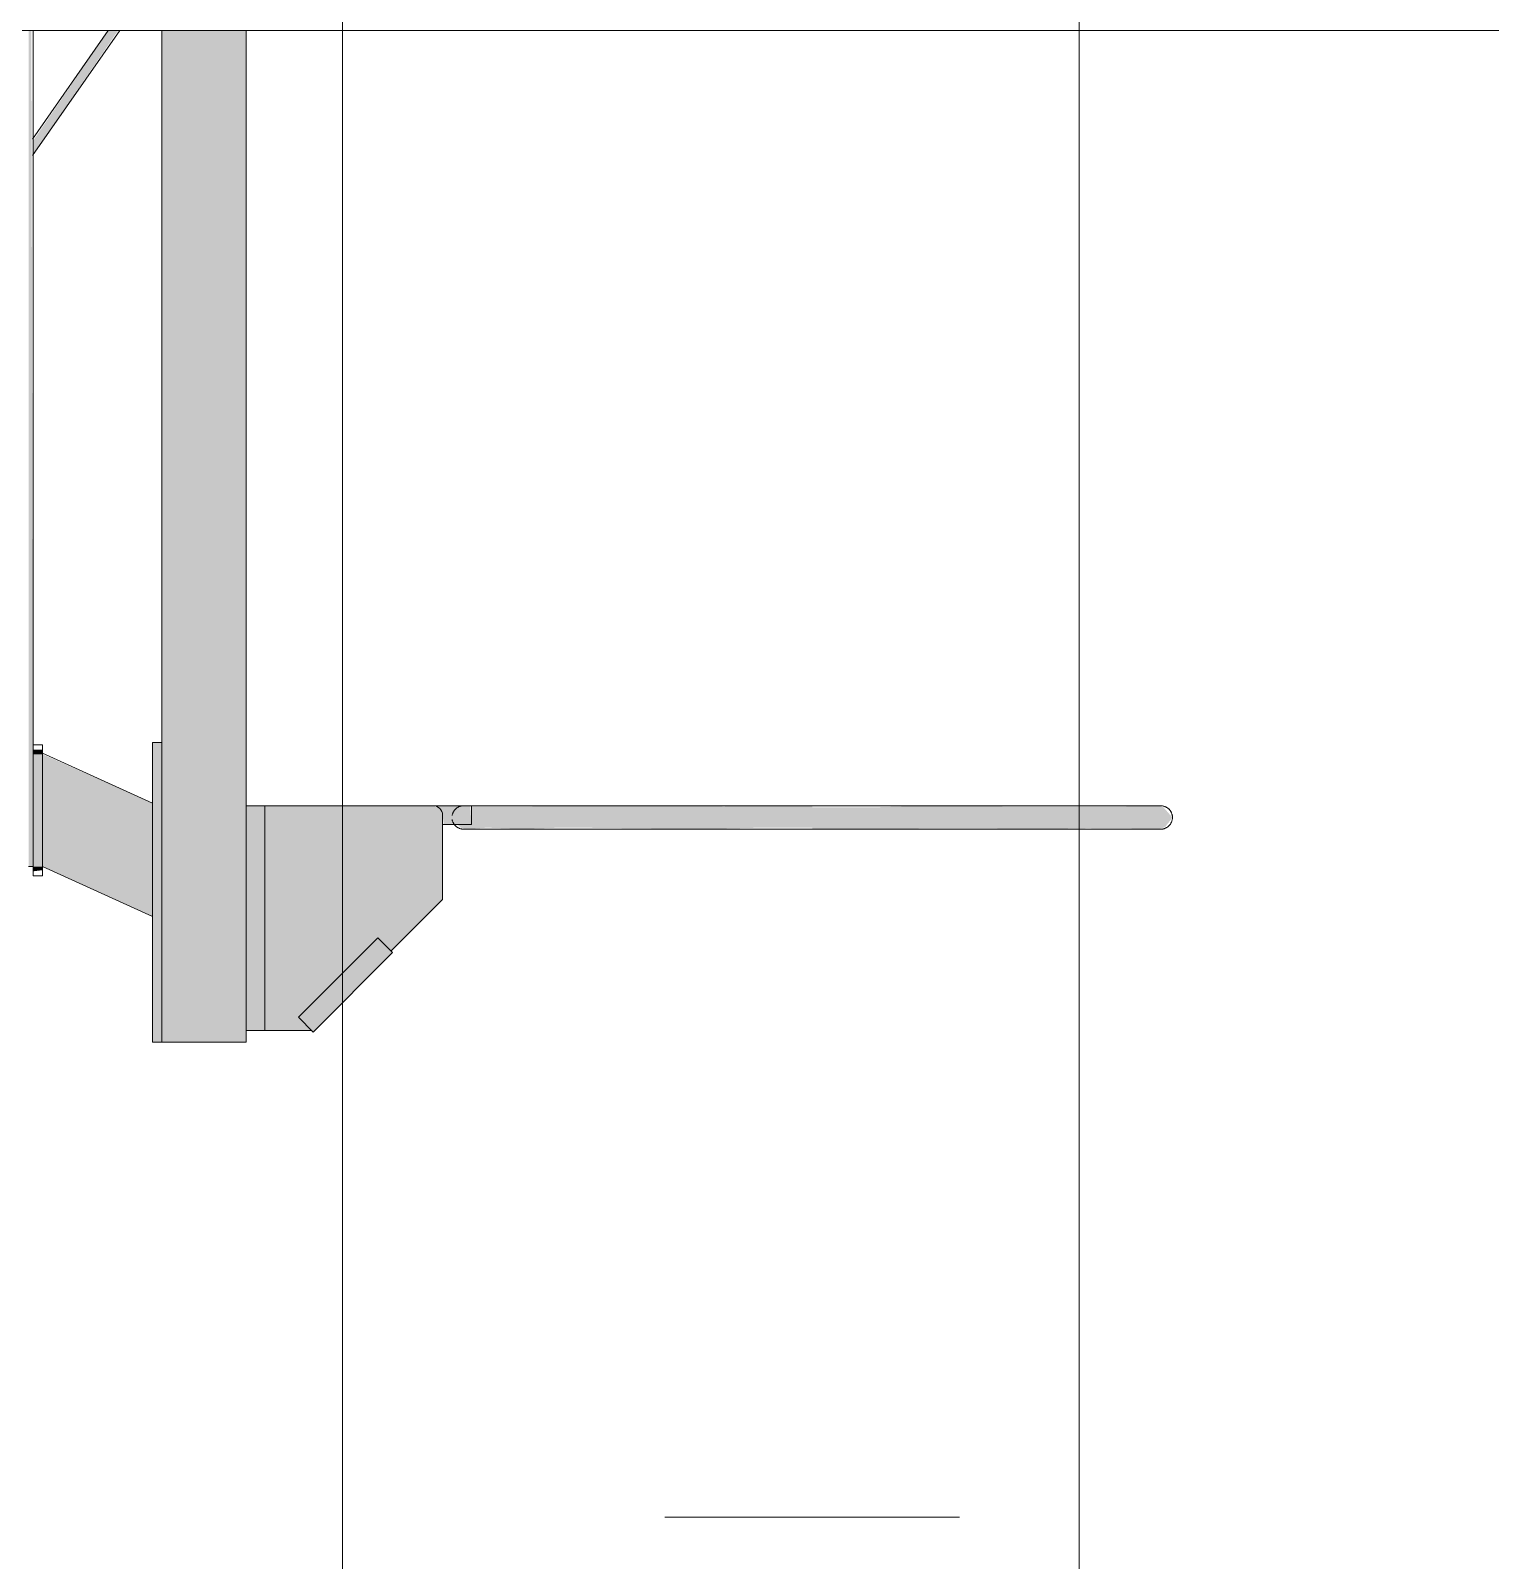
# Model space of a CAD drawing. Header units: inches. Extents: x 20426 to 81837, y -461 to 713.
# Drawn here: x 29810.66 to 29849.66, y 100.16 to 141.02 of the extents above; entities that cross this region are included whole.
import ezdxf

# ---------------------------------------------------------------- set-up
doc = ezdxf.new("R2010")
doc.units = ezdxf.units.IN
doc.header["$MEASUREMENT"] = 0
for name, color, linetype, lineweight in [('A-WALL-PATT', 111, 'Continuous', 13), ('Q-SPCQ', 91, 'Continuous', 9), ('S-BEAM', 12, 'Continuous', 9)]:
    doc.layers.add(name, color=color, linetype=linetype, lineweight=lineweight)

# ---------------------------------------------------------------- blocks, each defined once
blk = doc.blocks.new('Girt_Z - 8_D-616598-Elevation - East')
at = {"layer": 'S-BEAM'}
blk.add_line((-22335.553, 93.018), (-22110.053, 93.018), dxfattribs=at)
blk = doc.blocks.new('Basketball_Backstop-Performance_Sports_Systems-3103-Ceiling_Hung - 27_-0_ to 27_-11 7_8_-652462-Elevation - East')
at = {"layer": 'Q-SPCQ'}
h = blk.add_hatch(color=256, dxfattribs=at)
h.paths.add_polyline_path([(-22185.74, 137.708), (-22183.474, 141.018), (-22183.734, 141.018), (-22185.74, 138.079), (-22185.74, 137.715)], flags=0)
h.paths.add_polyline_path([(-22179.547, 146.982), (-22179.266, 146.982), (-22149.641, 189.5), (-22149.893, 189.5), (-22179.551, 146.982)], flags=0)
h = blk.add_hatch(color=256, dxfattribs=at)
h.paths.add_polyline_path([(-22185.833, 118.688), (-22185.74, 118.688), (-22185.791, 141.018), (-22185.865, 141.018), (-22185.865, 118.688)], flags=0)
h.paths.add_polyline_path([(-22185.855, 146.982), (-22185.74, 146.982), (-22185.777, 154.313), (-22185.865, 154.313), (-22185.865, 146.982)], flags=0)
h.paths.add_polyline_path([(-22185.861, 154.563), (-22185.74, 154.563), (-22185.777, 160.188), (-22185.865, 160.188), (-22185.865, 154.563)], flags=0)
h = blk.add_hatch(color=256, dxfattribs=at)
h.paths.add_polyline_path([(-22181.817, 114), (-22180.053, 114), (-22180.053, 141.018), (-22182.303, 141.018), (-22182.303, 114)], flags=0)
h.paths.add_polyline_path([(-22182.303, 146.982), (-22180.053, 146.982), (-22180.053, 156), (-22182.303, 156), (-22182.303, 151.41)], flags=0)
for points in [[(-22185.49, 121.688), (-22185.49, 121.813), (-22185.74, 121.813), (-22185.74, 121.688)], [(-22182.303, 114), (-22182.303, 122), (-22182.553, 122), (-22182.553, 114)], [(-22185.74, 118.688), (-22185.49, 118.688), (-22185.49, 121.688), (-22185.74, 121.688), (-22185.74, 118.938)], [(-22182.553, 117.353), (-22182.553, 120.384), (-22185.49, 121.688), (-22185.49, 118.688), (-22185.282, 118.593)], [(-22180.053, 114.312), (-22179.553, 114.312), (-22179.553, 120.312), (-22180.053, 120.312), (-22180.053, 115.5)], [(-22178.656, 114.312), (-22178.303, 114.312), (-22178.656, 114.666), (-22176.535, 116.787), (-22176.181, 116.434), (-22174.803, 117.812), (-22174.803, 120.062), (-22174.876, 120.239), (-22175.053, 120.312), (-22179.553, 120.312), (-22179.553, 114.312)], [(-22174.233, 119.812), (-22174.031, 119.812), (-22174.066, 120.312), (-22174.988, 120.304), (-22174.876, 120.239), (-22174.803, 120.062), (-22174.769, 119.812)], [(-22169.104, 120), (-22164.928, 120), (-22164.928, 120.312), (-22167.292, 120.293), (-22169.104, 120.306), (-22174.031, 120.287), (-22174.031, 120), (-22170.929, 120)], [(-22155.544, 120), (-22155.303, 120), (-22155.544, 120.272), (-22155.67, 120.312), (-22156.592, 120.292), (-22157.609, 120.291), (-22159.159, 120.288), (-22162.019, 120.31), (-22163.282, 120.27), (-22164.928, 120.271), (-22164.928, 120), (-22156.256, 120)], [(-22174.186, 119.687), (-22173.619, 119.728), (-22172.701, 119.694), (-22171.566, 119.732), (-22167.837, 119.69), (-22166.401, 119.726), (-22164.928, 119.729), (-22164.928, 120), (-22174.031, 120), (-22174.031, 119.812), (-22174.409, 119.812), (-22174.311, 119.728)], [(-22164.928, 119.687), (-22162.451, 119.704), (-22160.875, 119.711), (-22158.535, 119.697), (-22157.609, 119.715), (-22156.676, 119.712), (-22155.665, 119.689), (-22155.501, 119.742), (-22155.303, 120), (-22164.928, 120), (-22164.928, 119.698)], [(-22185.74, 118.563), (-22185.49, 118.593), (-22185.49, 118.688), (-22185.74, 118.688), (-22185.74, 118.593)], [(-22178.259, 114.268), (-22176.137, 116.39), (-22176.535, 116.787), (-22178.656, 114.666)]]:
    blk.add_hatch(color=256, dxfattribs=at).paths.add_polyline_path(points, flags=0)
for p, q in [((-22185.757, 137.684), (-22183.43, 141.018)), ((-22183.734, 141.018), (-22185.757, 138.12)), ((-22185.74, 118.688), (-22185.74, 141.018)), ((-22182.303, 114), (-22182.303, 141.018)), ((-22180.053, 141.018), (-22180.053, 114)), ((-22185.49, 121.938), (-22185.74, 121.938)), ((-22185.49, 121.938), (-22185.49, 121.688)), ((-22185.49, 121.813), (-22185.49, 121.938)), ((-22182.553, 114), (-22182.553, 122)), ((-22182.553, 122), (-22182.303, 122)), ((-22182.303, 122), (-22182.303, 114)), ((-22182.553, 120.384), (-22185.49, 121.719)), ((-22185.49, 121.688), (-22185.49, 118.688)), ((-22180.053, 120.312), (-22179.553, 120.312)), ((-22175.053, 120.312), (-22179.553, 120.312)), ((-22179.553, 114.312), (-22179.553, 120.312)), ((-22175.053, 120.312), (-22174.031, 120.312)), ((-22174.031, 120.312), (-22174.031, 119.812)), ((-22174.803, 117.812), (-22174.803, 120.062)), ((-22174.031, 119.812), (-22174.803, 119.812)), ((-22161.301, 119.687), (-22160.961, 119.687)), ((-22185.74, 118.688), (-22185.865, 118.688)), ((-22185.74, 118.438), (-22185.74, 118.688)), ((-22185.74, 118.563), (-22185.74, 118.438)), ((-22185.49, 118.688), (-22182.553, 117.353)), ((-22185.49, 118.688), (-22185.49, 118.438)), ((-22185.49, 118.438), (-22185.49, 118.563)), ((-22185.74, 118.438), (-22185.49, 118.438)), ((-22176.181, 116.434), (-22174.803, 117.812)), ((-22176.535, 116.787), (-22178.656, 114.666)), ((-22176.535, 116.787), (-22176.137, 116.39)), ((-22176.137, 116.39), (-22178.259, 114.268)), ((-22178.259, 114.268), (-22178.656, 114.666)), ((-22179.553, 114.312), (-22180.053, 114.312)), ((-22179.553, 114.312), (-22178.303, 114.312)), ((-22182.303, 114), (-22182.553, 114)), ((-22180.053, 114), (-22182.303, 114)), ((-22168.867, 101.312), (-22164.928, 101.312)), ((-22164.928, 101.312), (-22160.989, 101.312))]:
    blk.add_line(p, q, dxfattribs=at)
at = {"layer": 'Q-SPCQ', "flags": 128}
for points in [[(-22174.549, 120.05), (-22174.547, 120.062), (-22174.544, 120.074), (-22174.541, 120.086), (-22174.537, 120.098), (-22174.533, 120.11), (-22174.528, 120.122), (-22174.523, 120.133), (-22174.517, 120.144), (-22174.512, 120.155), (-22174.505, 120.166), (-22174.498, 120.176), (-22174.491, 120.187), (-22174.483, 120.196), (-22174.475, 120.206), (-22174.467, 120.215), (-22174.458, 120.224), (-22174.449, 120.233), (-22174.439, 120.241), (-22174.43, 120.249), (-22174.42, 120.256), (-22174.409, 120.263), (-22174.399, 120.27), (-22174.388, 120.276), (-22174.376, 120.281), (-22174.365, 120.287), (-22174.354, 120.291), (-22174.342, 120.296), (-22174.33, 120.299), (-22174.318, 120.303), (-22174.306, 120.306), (-22174.293, 120.308), (-22174.281, 120.31), (-22174.269, 120.311), (-22174.256, 120.312), (-22174.244, 120.312), (-22174.24, 120.312)], [(-22164.928, 120.312), (-22165.3, 120.312), (-22165.672, 120.312), (-22166.043, 120.312), (-22166.411, 120.312), (-22166.778, 120.312), (-22167.141, 120.312), (-22167.501, 120.312), (-22167.857, 120.312), (-22168.208, 120.312), (-22168.554, 120.312), (-22168.894, 120.312), (-22169.228, 120.312), (-22169.555, 120.312), (-22169.874, 120.312), (-22170.186, 120.312), (-22170.489, 120.312), (-22170.783, 120.312), (-22171.068, 120.312), (-22171.343, 120.312), (-22171.608, 120.312), (-22171.862, 120.312), (-22172.105, 120.312), (-22172.337, 120.312), (-22172.557, 120.312), (-22172.764, 120.312), (-22172.959, 120.312), (-22173.141, 120.312), (-22173.31, 120.312), (-22173.466, 120.312), (-22173.607, 120.312), (-22173.735, 120.312), (-22173.849, 120.312), (-22173.949, 120.312), (-22174.034, 120.312), (-22174.105, 120.312), (-22174.161, 120.312), (-22174.202, 120.312), (-22174.228, 120.312), (-22174.24, 120.312), (-22174.24, 120.312)], [(-22174.24, 120.312), (-22174.233, 120.312), (-22174.211, 120.312), (-22174.173, 120.312)], [(-22173.973, 120.312), (-22173.878, 120.312), (-22173.768, 120.312), (-22173.643, 120.312), (-22173.505, 120.312), (-22173.353, 120.312), (-22173.188, 120.312), (-22173.009, 120.312), (-22172.818, 120.312), (-22172.614, 120.312), (-22172.397, 120.312), (-22172.169, 120.312), (-22171.929, 120.312), (-22171.678, 120.312), (-22171.416, 120.312), (-22171.144, 120.312), (-22170.861, 120.312), (-22170.57, 120.312), (-22170.269, 120.312), (-22169.959, 120.312), (-22169.642, 120.312), (-22169.317, 120.312), (-22168.985, 120.312), (-22168.647, 120.312), (-22168.302, 120.312), (-22167.952, 120.312), (-22167.598, 120.312), (-22167.239, 120.312), (-22166.876, 120.312), (-22166.511, 120.312), (-22166.142, 120.312), (-22165.772, 120.312), (-22165.401, 120.312), (-22165.028, 120.312), (-22164.928, 120.312)], [(-22164.928, 120.312), (-22164.555, 120.312), (-22164.184, 120.312), (-22163.813, 120.312), (-22163.444, 120.312), (-22163.078, 120.312), (-22162.714, 120.312), (-22162.354, 120.312), (-22161.998, 120.312), (-22161.647, 120.312), (-22161.301, 120.312), (-22160.961, 120.312), (-22160.627, 120.312), (-22160.301, 120.312), (-22159.981, 120.312), (-22159.67, 120.312), (-22159.366, 120.312), (-22159.072, 120.312), (-22158.787, 120.312), (-22158.512, 120.312), (-22158.247, 120.312), (-22157.993, 120.312), (-22157.75, 120.312), (-22157.519, 120.312), (-22157.299, 120.312), (-22157.092, 120.312), (-22156.897, 120.312), (-22156.715, 120.312), (-22156.546, 120.312), (-22156.39, 120.312), (-22156.248, 120.312), (-22156.12, 120.312), (-22156.006, 120.312), (-22155.907, 120.312), (-22155.821, 120.312), (-22155.751, 120.312), (-22155.695, 120.312), (-22155.654, 120.312), (-22155.627, 120.312), (-22155.616, 120.312), (-22155.615, 120.312)], [(-22155.615, 120.312), (-22155.623, 120.312), (-22155.645, 120.312), (-22155.682, 120.312), (-22155.734, 120.312), (-22155.801, 120.312), (-22155.882, 120.312), (-22155.978, 120.312), (-22156.088, 120.312), (-22156.212, 120.312), (-22156.35, 120.312), (-22156.502, 120.312), (-22156.668, 120.312), (-22156.846, 120.312), (-22157.038, 120.312), (-22157.242, 120.312), (-22157.458, 120.312), (-22157.687, 120.312), (-22157.927, 120.312), (-22158.178, 120.312), (-22158.44, 120.312), (-22158.712, 120.312), (-22158.994, 120.312), (-22159.286, 120.312), (-22159.587, 120.312), (-22159.896, 120.312), (-22160.214, 120.312), (-22160.539, 120.312), (-22160.871, 120.312), (-22161.209, 120.312), (-22161.553, 120.312), (-22161.903, 120.312), (-22162.258, 120.312), (-22162.617, 120.312), (-22162.979, 120.312), (-22163.345, 120.312), (-22163.713, 120.312), (-22164.083, 120.312), (-22164.455, 120.312), (-22164.827, 120.312), (-22164.928, 120.312)], [(-22155.615, 120.312), (-22155.603, 120.312), (-22155.59, 120.312), (-22155.578, 120.31), (-22155.566, 120.309), (-22155.553, 120.306), (-22155.541, 120.304), (-22155.529, 120.3), (-22155.517, 120.297), (-22155.505, 120.292), (-22155.494, 120.288), (-22155.482, 120.283), (-22155.471, 120.277), (-22155.46, 120.271), (-22155.449, 120.265), (-22155.439, 120.258), (-22155.429, 120.251), (-22155.419, 120.243), (-22155.409, 120.235), (-22155.4, 120.227), (-22155.391, 120.218), (-22155.383, 120.209), (-22155.374, 120.199), (-22155.367, 120.189), (-22155.359, 120.179), (-22155.352, 120.169), (-22155.346, 120.158), (-22155.34, 120.147), (-22155.334, 120.136), (-22155.329, 120.125), (-22155.324, 120.113), (-22155.32, 120.101), (-22155.316, 120.09), (-22155.313, 120.078), (-22155.31, 120.065), (-22155.307, 120.053), (-22155.305, 120.041), (-22155.304, 120.028), (-22155.303, 120.016), (-22155.303, 120.003), (-22155.303, 120)], [(-22174.24, 119.687), (-22174.253, 119.688), (-22174.265, 119.688), (-22174.278, 119.69), (-22174.29, 119.691), (-22174.302, 119.694), (-22174.315, 119.696), (-22174.327, 119.7), (-22174.339, 119.703), (-22174.35, 119.708), (-22174.362, 119.712), (-22174.373, 119.717), (-22174.385, 119.723), (-22174.396, 119.729), (-22174.406, 119.735), (-22174.417, 119.742), (-22174.427, 119.749), (-22174.437, 119.757), (-22174.446, 119.765), (-22174.456, 119.773), (-22174.464, 119.782), (-22174.473, 119.791), (-22174.481, 119.801), (-22174.489, 119.811), (-22174.496, 119.821), (-22174.503, 119.831), (-22174.51, 119.842), (-22174.516, 119.853), (-22174.522, 119.864), (-22174.527, 119.875), (-22174.532, 119.887), (-22174.536, 119.899), (-22174.54, 119.91), (-22174.543, 119.922), (-22174.546, 119.935), (-22174.548, 119.947)], [(-22155.303, 120), (-22155.303, 119.988), (-22155.304, 119.975), (-22155.305, 119.963), (-22155.307, 119.95), (-22155.309, 119.938), (-22155.312, 119.926), (-22155.315, 119.914), (-22155.319, 119.902), (-22155.323, 119.89), (-22155.327, 119.878), (-22155.333, 119.867), (-22155.338, 119.856), (-22155.344, 119.845), (-22155.351, 119.834), (-22155.357, 119.824), (-22155.365, 119.813), (-22155.372, 119.804), (-22155.38, 119.794), (-22155.389, 119.785), (-22155.398, 119.776), (-22155.407, 119.767), (-22155.416, 119.759), (-22155.426, 119.751), (-22155.436, 119.744), (-22155.446, 119.737), (-22155.457, 119.73), (-22155.468, 119.724), (-22155.479, 119.719), (-22155.491, 119.713), (-22155.502, 119.709), (-22155.514, 119.704), (-22155.526, 119.701), (-22155.538, 119.697), (-22155.55, 119.694), (-22155.562, 119.692), (-22155.575, 119.69), (-22155.587, 119.689), (-22155.599, 119.688), (-22155.612, 119.688), (-22155.615, 119.687)], [(-22174.034, 119.687), (-22174.105, 119.687), (-22174.161, 119.687), (-22174.202, 119.687), (-22174.228, 119.687), (-22174.24, 119.687), (-22174.24, 119.687)], [(-22174.24, 119.687), (-22174.233, 119.687), (-22174.211, 119.687), (-22174.173, 119.687), (-22174.121, 119.687), (-22174.055, 119.687), (-22173.973, 119.687), (-22173.878, 119.687), (-22173.768, 119.687), (-22173.643, 119.687), (-22173.505, 119.687), (-22173.353, 119.687), (-22173.188, 119.687), (-22173.009, 119.687), (-22172.818, 119.687), (-22172.614, 119.687), (-22172.397, 119.687), (-22172.169, 119.687), (-22171.929, 119.687), (-22171.678, 119.687), (-22171.416, 119.687), (-22171.144, 119.687), (-22170.861, 119.687), (-22170.57, 119.687), (-22170.269, 119.687), (-22169.959, 119.687), (-22169.642, 119.687), (-22169.317, 119.687), (-22168.985, 119.687), (-22168.647, 119.687), (-22168.302, 119.687), (-22167.952, 119.687), (-22167.598, 119.687), (-22167.239, 119.687), (-22166.876, 119.687), (-22166.511, 119.687), (-22166.142, 119.687), (-22165.772, 119.687), (-22165.401, 119.687), (-22165.028, 119.687), (-22164.928, 119.687)], [(-22164.928, 119.687), (-22164.555, 119.687), (-22164.184, 119.687), (-22163.813, 119.687), (-22163.444, 119.687), (-22163.078, 119.687), (-22162.714, 119.687), (-22162.354, 119.687), (-22161.998, 119.687), (-22161.647, 119.687), (-22161.301, 119.687)], [(-22160.961, 119.687), (-22160.627, 119.687), (-22160.301, 119.687), (-22159.981, 119.687), (-22159.67, 119.687), (-22159.366, 119.687), (-22159.072, 119.687), (-22158.787, 119.687), (-22158.512, 119.687), (-22158.247, 119.687), (-22157.993, 119.687), (-22157.75, 119.687), (-22157.519, 119.687), (-22157.299, 119.687), (-22157.092, 119.687), (-22156.897, 119.687), (-22156.715, 119.687), (-22156.546, 119.687), (-22156.39, 119.687), (-22156.248, 119.687), (-22156.12, 119.687), (-22156.006, 119.687), (-22155.907, 119.687), (-22155.821, 119.687), (-22155.751, 119.687), (-22155.695, 119.687), (-22155.654, 119.687), (-22155.627, 119.687), (-22155.616, 119.687), (-22155.615, 119.687)], [(-22155.615, 119.687), (-22155.623, 119.687), (-22155.645, 119.687), (-22155.682, 119.687), (-22155.734, 119.687), (-22155.801, 119.687), (-22155.882, 119.687)]]:
    blk.add_lwpolyline(points, dxfattribs=at)
at = {"layer": 'Q-SPCQ'}
blk.add_arc((-22175.053, 120.062), 0.25, 0, 90, dxfattribs=at)

msp = doc.modelspace()

# ---------------------------------------------------------------- hatches: boundary and pattern name
at = {"layer": 'A-WALL-PATT', "lineweight": 9}
h = msp.add_hatch(dxfattribs=at)
h.set_pattern_fill('FP_24', color=256, style=0, pattern_type=2)
h.set_pattern_definition([(90, (-22110.053, 0), (-19.685, 1e-15), [])])
h.paths.add_polyline_path([(29737.19, 1.456), (29886.418, 1.456), (29886.418, 190.288), (29660.918, 190.288), (29660.918, 1.456)], flags=0)
h = msp.add_hatch(dxfattribs=at)
h.set_pattern_fill('FP_23', color=256, style=0, pattern_type=2)
h.set_pattern_definition([(90, (-22213.52, 0.33), (96.333, -6e-15), [96, -0.333]), (90, (-22261.35, 0.33), (96.333, -6e-15), [96, -0.333]), (0, (-22309.52, 48.33), (0, -96.333), [47.833, -48.5]), (0, (-22309.52, 48.67), (0, -96.333), [47.833, -48.5]), (0, (-22261.52, 0), (0, -96.333), [48, -48.333]), (0, (-22261.35, 0.33), (0, -96.333), [47.833, -48.5]), (90, (-22213.18, 48.67), (96.333, -6e-15), [47.667, -48.666]), (90, (-22261.68, 48.67), (96.333, -6e-15), [47.667, -48.666]), (90, (-22213.18, 0), (96.333, -6e-15), [48.333, -48]), (90, (-22261.68, 0), (96.333, -6e-15), [48.333, -48])])
h.paths.add_polyline_path([(29733.525, 2.244), (29882.438, 2.244), (29882.438, 45.018), (29733.525, 45.018), (29733.525, 20.141)], flags=0)
h.paths.add_polyline_path([(29814.654, 50.982), (29882.438, 50.982), (29882.438, 93.018), (29733.525, 93.018), (29733.525, 50.982), (29737.19, 50.982)], flags=0)
h.paths.add_polyline_path([(29806.658, 119.357), (29806.577, 119.31), (29806.577, 119.364), (29806.626, 119.36)], flags=0)
h.paths.add_polyline_path([(29806.668, 119.437), (29806.626, 119.365), (29806.577, 119.422), (29806.658, 119.436)], flags=0)
h.paths.add_polyline_path([(29799.15, 128.136), (29799.01, 128.217), (29799.167, 128.312), (29799.153, 128.167)], flags=0)
h.paths.add_polyline_path([(29799.231, 128.125), (29799.158, 128.167), (29799.199, 128.312), (29799.229, 128.136)], flags=0)
h.paths.add_polyline_path([(29853.386, 98.982), (29882.438, 98.982), (29882.438, 141.018), (29816.418, 141.018), (29816.418, 120.312), (29840.97, 120.258), (29841.168, 120), (29840.927, 119.728), (29840.622, 119.581), (29838.946, 116.682), (29837.624, 114.727), (29836.686, 113.461), (29836.501, 113.069), (29836.375, 112.476), (29835.625, 107.569), (29835.458, 104.823), (29835.483, 101.312), (29827.604, 101.312), (29827.585, 106.007), (29827.304, 108.856), (29826.545, 113.208), (29826.119, 113.905), (29824.86, 115.57), (29823.339, 118.011), (29822.387, 119.695), (29822.16, 119.728), (29821.918, 119.812), (29821.668, 119.812), (29821.668, 117.812), (29820.29, 116.434), (29820.334, 116.39), (29818.212, 114.268), (29818.168, 114.312), (29816.418, 114.312), (29816.418, 114), (29813.918, 114), (29813.918, 117.353), (29810.981, 118.688), (29810.981, 118.563), (29810.731, 118.593), (29810.694, 118.688), (29809.231, 118.688), (29809.231, 118.813), (29806.668, 118.813), (29806.626, 119.437), (29806.481, 119.437), (29806.477, 119.75), (29806.106, 119.75), (29806.106, 119.312), (29806.356, 119.312), (29806.356, 119.125), (29806.106, 119.125), (29806.106, 116), (29799.481, 116), (29799.426, 119.762), (29799.307, 119.794), (29799.108, 119.823), (29798.977, 120), (29799.162, 120.208), (29799.307, 120.245), (29799.481, 120.25), (29799.481, 128.125), (29799.231, 128.136), (29799.231, 128.312), (29799.481, 128.317), (29799.481, 128.75), (29799.106, 128.75), (29799.106, 128.437), (29798.918, 128.437), (29798.918, 128), (29795.481, 128), (29795.481, 130.75), (29795.356, 130.75), (29795.308, 135.625), (29793.287, 135.618), (29792.863, 135.416), (29789.945, 141.018), (29666.711, 141.018), (29663.644, 99), (29843.703, 98.982)], flags=0)
h.paths.add_polyline_path([(29806.577, 119.217), (29806.512, 119.324), (29806.626, 119.281)], flags=0)
h.paths.add_polyline_path([(29806.437, 119.136), (29806.481, 119.285), (29806.577, 119.217), (29806.481, 119.154)], flags=0)
h.paths.add_polyline_path([(29806.356, 119.125), (29806.418, 119.204), (29806.418, 119.133)], flags=0)
h.paths.add_polyline_path([(29806.658, 135.044), (29806.577, 134.997), (29806.577, 135.052), (29806.626, 135.047)], flags=0)
h.paths.add_polyline_path([(29806.668, 135.125), (29806.626, 135.052), (29806.577, 135.11), (29806.658, 135.123)], flags=0)
h.paths.add_polyline_path([(29806.477, 120.25), (29806.481, 120.25), (29806.481, 120.562), (29806.668, 120.562), (29806.668, 122.563), (29806.797, 122.611), (29806.856, 123.063), (29806.918, 123.063), (29806.918, 134.687), (29806.668, 134.687), (29806.626, 135.125), (29806.481, 135.125), (29806.477, 135.437), (29806.106, 135.437), (29806.106, 135), (29806.356, 135), (29806.356, 134.812), (29806.106, 134.812), (29806.161, 129.241), (29806.479, 129.215), (29806.609, 129), (29806.459, 128.797), (29806.106, 128.75), (29806.106, 120.875), (29806.356, 120.864), (29806.356, 120.687), (29806.106, 120.687), (29806.106, 120.25), (29806.182, 120.25)], flags=0)
h.paths.add_polyline_path([(29813.918, 120.384), (29813.918, 122), (29814.168, 122), (29814.168, 141.018), (29813.041, 141.018), (29810.731, 137.708), (29810.731, 121.813), (29810.981, 121.813), (29810.981, 121.719), (29813.624, 120.518)], flags=0)
h.paths.add_polyline_path([(29806.577, 120.783), (29806.42, 120.687), (29806.481, 120.846), (29806.512, 120.833)], flags=0)
h.paths.add_polyline_path([(29806.626, 120.719), (29806.512, 120.719), (29806.577, 120.783)], flags=0)
h.paths.add_polyline_path([(29806.658, 120.643), (29806.577, 120.69), (29806.626, 120.719)], flags=0)
h.paths.add_polyline_path([(29806.668, 120.562), (29806.589, 120.625), (29806.658, 120.643)], flags=0)
h.paths.add_polyline_path([(29806.388, 120.683), (29806.356, 120.875), (29806.428, 120.833), (29806.389, 120.687)], flags=0)
h.paths.add_polyline_path([(29808.918, 122.688), (29808.918, 123.063), (29809.231, 123.063), (29809.231, 134.687), (29808.793, 134.687), (29808.822, 123.063), (29808.882, 123.063), (29808.906, 122.813)], flags=0)
h.paths.add_polyline_path([(29799.01, 128.217), (29799.01, 128.3), (29799.075, 128.281)], flags=0)
h.paths.add_polyline_path([(29798.96, 128.281), (29798.96, 128.36), (29799.01, 128.31)], flags=0)
h.paths.add_polyline_path([(29798.929, 128.357), (29798.96, 128.43), (29798.998, 128.375), (29798.96, 128.365)], flags=0)
h.paths.add_polyline_path([(29799.11, 129.25), (29799.481, 129.25), (29799.481, 129.687), (29799.231, 129.687), (29799.231, 129.875), (29799.481, 129.908), (29799.426, 135.45), (29799.307, 135.482), (29799.108, 135.511), (29798.977, 135.687), (29799.162, 135.896), (29799.307, 135.932), (29799.481, 135.937), (29799.481, 141.018), (29797.356, 141.018), (29797.356, 137.75), (29797.481, 137.75), (29797.445, 130.75), (29797.356, 130.75), (29797.356, 130), (29798.918, 130), (29798.96, 129.562), (29799.106, 129.562), (29799.106, 129.25)], flags=0)
h.paths.add_polyline_path([(29798.918, 129.562), (29798.96, 129.635), (29799.01, 129.578), (29798.929, 129.564)], flags=0)
h.paths.add_polyline_path([(29798.96, 129.719), (29799.01, 129.783), (29799.075, 129.676), (29799.01, 129.7)], flags=0)
h.paths.add_polyline_path([(29799.123, 129.625), (29798.929, 129.643), (29799.01, 129.69), (29799.11, 129.632)], flags=0)
h.paths.add_polyline_path([(29799.168, 129.671), (29799.01, 129.783), (29799.153, 129.833), (29799.167, 129.683)], flags=0)
h.paths.add_polyline_path([(29799.198, 129.683), (29799.168, 129.867), (29799.229, 129.864), (29799.199, 129.687)], flags=0)
h.paths.add_polyline_path([(29806.577, 134.904), (29806.512, 135.011), (29806.626, 134.969)], flags=0)
h.paths.add_polyline_path([(29806.437, 134.823), (29806.481, 134.972), (29806.577, 134.904), (29806.481, 134.841)], flags=0)
h.paths.add_polyline_path([(29806.356, 134.812), (29806.418, 134.892), (29806.418, 134.821)], flags=0)
h.paths.add_polyline_path([(29806.477, 135.937), (29806.481, 135.937), (29806.481, 136.25), (29806.668, 136.25), (29806.668, 136.687), (29806.918, 136.687), (29806.918, 141.018), (29806.106, 141.018), (29806.106, 136.562), (29806.356, 136.552), (29806.356, 136.375), (29806.106, 136.371), (29806.106, 135.937)], flags=0)
h.paths.add_polyline_path([(29806.577, 136.471), (29806.42, 136.375), (29806.481, 136.534), (29806.512, 136.521)], flags=0)
h.paths.add_polyline_path([(29806.626, 136.406), (29806.512, 136.406), (29806.577, 136.471)], flags=0)
h.paths.add_polyline_path([(29806.658, 136.331), (29806.577, 136.378), (29806.626, 136.406)], flags=0)
h.paths.add_polyline_path([(29806.668, 136.25), (29806.589, 136.312), (29806.658, 136.331)], flags=0)
h.paths.add_polyline_path([(29806.388, 136.371), (29806.356, 136.562), (29806.428, 136.521), (29806.389, 136.375)], flags=0)
h.paths.add_polyline_path([(29809.142, 136.687), (29809.231, 136.687), (29809.231, 141.018), (29808.793, 141.018), (29808.793, 136.687), (29809.117, 136.687)], flags=0)
h.paths.add_polyline_path([(29794.355, 137.375), (29795.356, 137.375), (29795.392, 137.75), (29795.481, 137.75), (29795.466, 141.018), (29792.059, 141.018), (29793.957, 137.375), (29794.292, 137.375)], flags=0)
h.paths.add_polyline_path([(29810.731, 138.144), (29812.737, 141.018), (29810.731, 141.018)], flags=0)
h.paths.add_polyline_path([(29809.069, 146.982), (29809.231, 146.982), (29809.197, 147.188), (29808.793, 147.188), (29808.845, 146.982), (29809.047, 146.982)], flags=0)
h.paths.add_polyline_path([(29810.731, 146.982), (29814.168, 146.982), (29814.168, 148), (29813.918, 148), (29813.918, 152.563), (29813.668, 152.563), (29813.618, 154.125), (29813.455, 154.273), (29813.293, 154.313), (29810.731, 154.3), (29810.731, 151.41)], flags=0)
h.paths.add_polyline_path([(29795.288, 146.982), (29795.481, 146.982), (29795.481, 189.5), (29766.804, 189.5), (29788.952, 146.982), (29794.534, 146.982)], flags=0)
h.paths.add_polyline_path([(29808.793, 160.313), (29808.792, 160.313), (29808.793, 160.188)], flags=0)
h.paths.add_polyline_path([(29816.418, 146.982), (29816.9, 146.982), (29846.578, 189.5), (29806.106, 189.5), (29806.106, 162.875), (29806.356, 162.864), (29806.356, 162.687), (29806.106, 162.683), (29806.106, 162.25), (29806.481, 162.25), (29806.481, 162.562), (29806.668, 162.562), (29806.668, 164.313), (29806.793, 164.313), (29806.793, 162.25), (29806.918, 162.25), (29806.95, 164.313), (29808.793, 164.313), (29808.84, 160.313), (29809.043, 160.313), (29809.102, 160.188), (29810.731, 160.188), (29810.731, 157.563), (29810.918, 157.563), (29810.918, 154.938), (29810.731, 154.938), (29810.781, 154.563), (29811.106, 154.563), (29811.106, 154.75), (29812.731, 154.75), (29812.731, 154.563), (29813.481, 154.531), (29813.735, 154.379), (29813.897, 154.099), (29813.918, 154.379), (29813.918, 156), (29816.418, 156), (29816.418, 151.41)], flags=0)
h.paths.add_polyline_path([(29817.205, 146.982), (29882.438, 146.982), (29882.438, 189.5), (29846.883, 189.5), (29820.295, 151.41)], flags=0)
h.paths.add_polyline_path([(29667.146, 146.982), (29786.838, 146.982), (29764.69, 189.5), (29670.249, 189.5), (29667.724, 154.901)], flags=0)
h.paths.add_polyline_path([(29797.356, 146.982), (29799.481, 146.982), (29799.426, 161.762), (29799.307, 161.794), (29799.108, 161.823), (29798.977, 162), (29799.162, 162.208), (29799.307, 162.245), (29799.481, 162.25), (29799.481, 189.5), (29797.356, 189.5), (29797.356, 151.41)], flags=0)
h.paths.add_polyline_path([(29806.658, 161.357), (29806.577, 161.31), (29806.577, 161.364), (29806.626, 161.36)], flags=0)
h.paths.add_polyline_path([(29806.668, 161.437), (29806.626, 161.365), (29806.577, 161.422), (29806.658, 161.436)], flags=0)
h.paths.add_polyline_path([(29806.895, 146.982), (29806.918, 146.982), (29806.867, 147.188), (29806.829, 147.188), (29806.793, 148.438), (29806.668, 148.438), (29806.668, 148.938), (29806.793, 148.938), (29806.833, 160.188), (29806.918, 160.188), (29806.918, 161.75), (29806.793, 161.75), (29806.793, 160.438), (29806.668, 160.438), (29806.626, 161.437), (29806.481, 161.437), (29806.477, 161.75), (29806.106, 161.75), (29806.106, 161.312), (29806.356, 161.312), (29806.356, 161.125), (29806.106, 161.125), (29806.106, 146.982), (29806.89, 146.982)], flags=0)
h.paths.add_polyline_path([(29811.106, 154.563), (29811.012, 154.588), (29811.059, 154.75)], flags=0)
h.paths.add_polyline_path([(29811.009, 154.575), (29810.841, 154.672), (29811.012, 154.75), (29811.009, 154.613)], flags=0)
h.paths.add_polyline_path([(29810.841, 154.672), (29810.841, 154.767), (29810.918, 154.75)], flags=0)
h.paths.add_polyline_path([(29810.781, 154.75), (29810.781, 154.841), (29810.841, 154.784)], flags=0)
h.paths.add_polyline_path([(29810.744, 154.84), (29810.781, 154.925), (29810.841, 154.866), (29810.756, 154.844)], flags=0)
h.paths.add_polyline_path([(29806.577, 161.217), (29806.512, 161.324), (29806.626, 161.281)], flags=0)
h.paths.add_polyline_path([(29806.437, 161.136), (29806.481, 161.285), (29806.577, 161.217), (29806.481, 161.154)], flags=0)
h.paths.add_polyline_path([(29806.356, 161.125), (29806.418, 161.204), (29806.418, 161.133)], flags=0)
h.paths.add_polyline_path([(29806.577, 162.783), (29806.42, 162.687), (29806.481, 162.846), (29806.512, 162.833)], flags=0)
h.paths.add_polyline_path([(29806.626, 162.719), (29806.512, 162.719), (29806.577, 162.783)], flags=0)
h.paths.add_polyline_path([(29806.658, 162.643), (29806.577, 162.69), (29806.626, 162.719)], flags=0)
h.paths.add_polyline_path([(29806.668, 162.562), (29806.589, 162.625), (29806.658, 162.643)], flags=0)
h.paths.add_polyline_path([(29806.388, 162.683), (29806.356, 162.875), (29806.428, 162.833), (29806.389, 162.687)], flags=0)

# ---------------------------------------------------------------- block references
at = {"layer": 'Q-SPCQ'}
msp.add_blockref('Basketball_Backstop-Performance_Sports_Systems-3103-Ceiling_Hung - 27_-0_ to 27_-11 7_8_-652462-Elevation - East', (51996.471, 0), dxfattribs=at)
at = {"layer": 'S-BEAM'}
msp.add_blockref('Girt_Z - 8_D-616598-Elevation - East', (51996.471, 48), dxfattribs=at)

doc.saveas('drawing.dxf')
